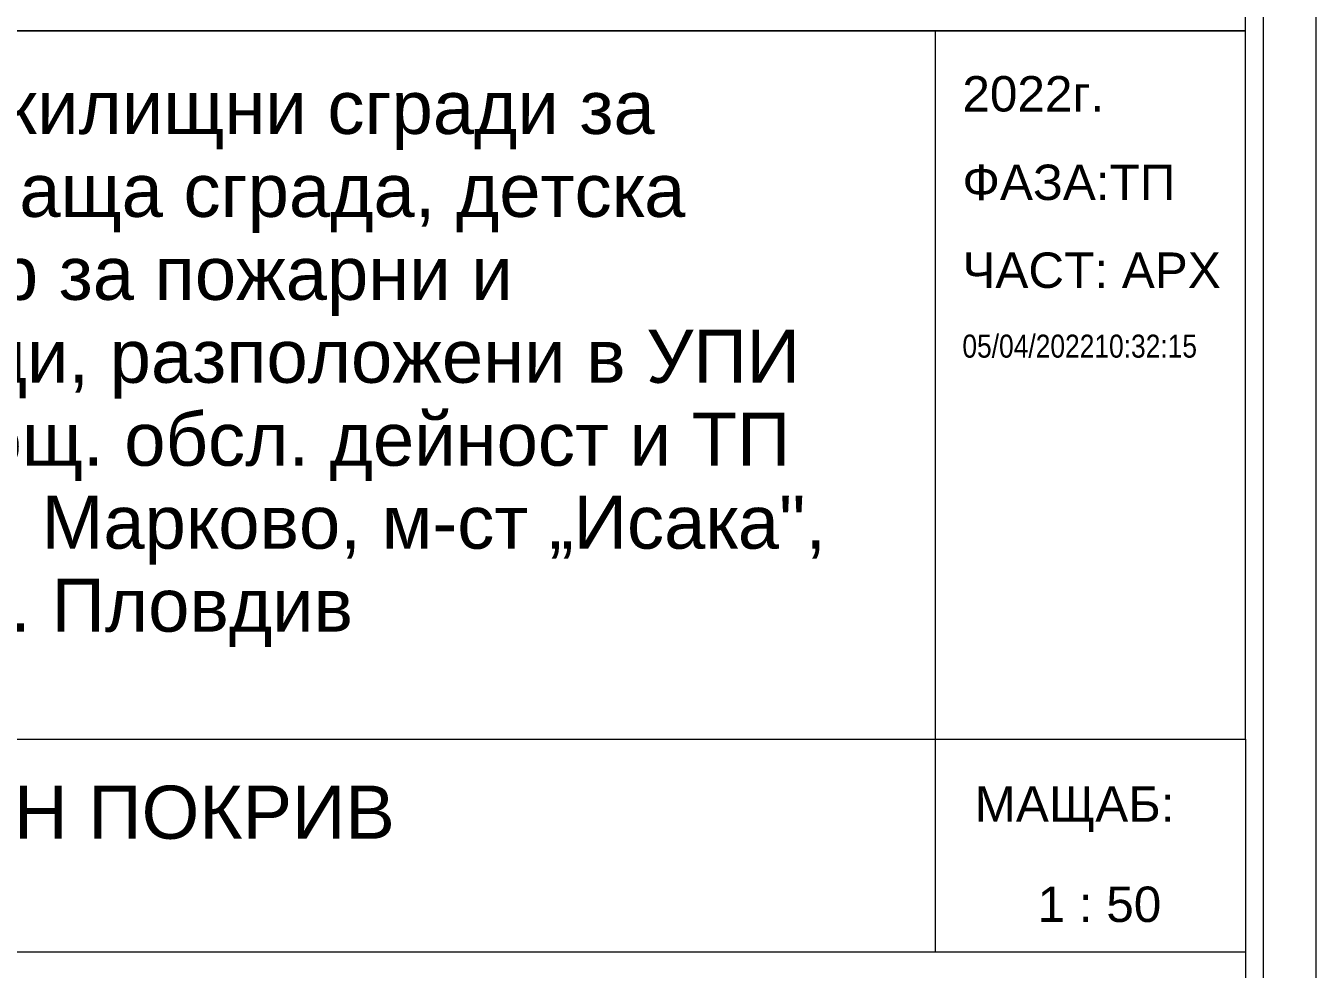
# Model space of a CAD drawing. Header units: centimetres. Extents: x 0 to 25250, y 0 to 2250.
# Drawn here: x 8835.6 to 9200, y 225.1 to 491.4 of the extents above; entities that cross this region are included whole.
import ezdxf

# ---------------------------------------------------------------- set-up
doc = ezdxf.new("R2010")
doc.units = ezdxf.units.CM
doc.layers.add('A-ANNO-NOTE', color=7, linetype='Continuous', lineweight=9)
doc.layers.add('G-ANNO-TTLB', color=7, linetype='Continuous', lineweight=9)
doc.styles.add('19_xrefed$0$Arial', font='arial.ttf', dxfattribs={"height": 0.2})
doc.styles.add('19_xrefed$0$Arial Narrow', font='ARIALN.TTF', dxfattribs={"height": 0.13})
doc.styles.add('19_xrefed$0$Arial_1', font='arial.ttf', dxfattribs={"height": 0.3})

# ---------------------------------------------------------------- blocks, each defined once
blk = doc.blocks.new('TEC_ОФИЦИАЛНА РАМКА - TEC_ОФИЦИАЛНА РАМКА-2548456-СГРАДА ТИП III - ПЛАН ПОКРИВ')
at = {"layer": 'A-ANNO-NOTE'}
for p, q in [((41.2208, 5.3538), (41.2208, 8.5538)), ((41.2208, 5.3538), (27.2208, 5.3538)), ((27.2208, 5.3538), (41.2208, 5.3538)), ((39.4708, 1.3538), (39.4708, 5.3538)), ((41.2208, 1.3538), (41.2208, 5.3538)), ((27.2208, 1.3538), (41.2208, 1.3538)), ((27.2208, 1.3538), (41.2208, 1.3538)), ((39.4708, 0.1538), (39.4708, 1.3538)), ((41.2208, 1.3538), (41.2208, -1.6462)), ((27.2208, 0.1538), (41.2208, 0.1538))]:
    blk.add_line(p, q, dxfattribs=at)
at = {"layer": 'G-ANNO-TTLB'}
for p, q in [((41.6208, -4.4462), (41.6208, 37.5538)), ((41.3208, 37.2538), (41.3208, -4.1462))]:
    blk.add_line(p, q, dxfattribs=at)
at = {"layer": 'G-ANNO-TTLB', "char_height": 0.2, "attachment_point": 1, "line_spacing_factor": 0.936439, "style": '19_xrefed$0$Arial'}
for s, insert, width in [('\\pt0.1,0.2,0.3,0.4,0.5,0.6,0.7,0.8,0.9,1,1.1,1.2,1.3,1.4,1.5,1.6,1.7,1.8,1.9,2,2.1,2.2,2.3,2.4,2.5,2.6,2.7,2.8,2.9,3,3.1,3.2;{\\fArial|b0|i0|c204|p34;ЧАСТ}: {\\fArial|b0|i0|c204|p34;АРХ}', (39.6229, 4.1017), 1.521), ('\\pt0.1,0.2,0.3,0.4,0.5,0.6,0.7,0.8,0.9,1,1.1,1.2,1.3,1.4,1.5,1.6,1.7,1.8,1.9,2,2.1,2.2,2.3,2.4,2.5,2.6,2.7,2.8,2.9,3,3.1,3.2;{\\fArial|b0|i0|c204|p34;МАЩАБ}:', (39.6922, 1.088), 1.356)]:
    blk.add_mtext(s, dxfattribs=dict(at, insert=insert, width=width))

msp = doc.modelspace()

# ---------------------------------------------------------------- block references
at = {"layer": 'G-ANNO-TTLB', "xscale": 49.99999999999999, "yscale": 49.99999999999999, "zscale": 49.99999999999999}
msp.add_blockref('TEC_ОФИЦИАЛНА РАМКА - TEC_ОФИЦИАЛНА РАМКА-2548456-СГРАДА ТИП III - ПЛАН ПОКРИВ', (7118.96, 222.31), dxfattribs=at)

# ---------------------------------------------------------------- next in the draw order: texts
at = {"layer": 'G-ANNO-TTLB'}
for s, insert, char_height, width, attachment_point, line_spacing_factor, style in [('\\pt5,10,15,20,25,30,35,40,45,50,55,60,65,70,75,80,85,90,95,100,105,110,115,120,125,130,135,140,145,150,155,160;2022{\\fArial|b0|i0|c204|p34;г}.', (9100.1, 477.19), 10, 41.35, 1, 0.936439, '19_xrefed$0$Arial'), ('\\pt4.99995,10.00005,15,19.99995,25.00005,30,34.99995,40.00005,45,49.99995,55.00005,60,64.99995,70.00005,75,79.99995,85.00005,90,94.99995,100.00005,105,109.99995,115.00005,120,124.99995,130.00005,135,139.99995,145.00005,150,154.99995,160.00005;{\\fArial|b0|i0|c204|p34;Проект за шест броя жилищни сгради за\\Pнастаняване}, {\\fArial|b0|i0|c204|p34;обслужваща сграда}, {\\fArial|b0|i0|c204|p34;детска\\Pплощадка и резервоар за пожарни и\\Pпитейно}-{\\fArial|b0|i0|c204|p34;битови нужнди}, {\\fArial|b0|i0|c204|p34;разположени в УПИ\\P}44.182, {\\fArial|b0|i0|c204|p34;жил застр с общ}. {\\fArial|b0|i0|c204|p34;обсл}. {\\fArial|b0|i0|c204|p34;дейност и ТП\\Pот м}-{\\fArial|b0|i0|c204|p34;в }44 {\\fArial|b0|i0|c204|p34;по ПУП на с}. {\\fArial|b0|i0|c204|p34;Марково}, {\\fArial|b0|i0|c204|p34;м}-{\\fArial|b0|i0|c204|p34;ст }„{\\fArial|b0|i0|c204|p34;Исака}",\\P{\\fArial|b0|i0|c204|p34;Община }„{\\fArial|b0|i0|c204|p34;Родопи}" {\\fArial|b0|i0|c204|p34;обл}. {\\fArial|b0|i0|c204|p34;Пловдив}', (8616.31, 475.86), 15, 451.45, 1, 0.936439, '19_xrefed$0$Arial_1'), ('\\pt5,10,15,20,25,30,35,40,45,50,55,60,65,70,75,80,85,90,95,100,105,110,115,120,125,130,135,140,145,150,155,160;{\\fArial|b0|i0|c204|p34;ФАЗА}:{\\fArial|b0|i0|c204|p34;ТП}', (9100.1, 452.21), 10, 61.85, 1, 0.936439, '19_xrefed$0$Arial'), ('05/04/202210:32:15', (9100.1, 404.21), 6.5, 44.5426, 1, 0.974696, '19_xrefed$0$Arial Narrow'), ('\\pt4.99995,10.00005,15,19.99995,25.00005,30,34.99995,40.00005,45,49.99995,55.00005,60,64.99995,70.00005,75,79.99995,85.00005,90,94.99995,100.00005,105,109.99995,115.00005,120,124.99995,130.00005,135,139.99995,145.00005,150,154.99995,160.00005;{\\fArial|b0|i0|c204|p34;СГРАДА ТИП }III - {\\fArial|b0|i0|c204|p34;ПЛАН ПОКРИВ}', (8616.31, 276.9), 15, 328.4, 1, 0.936439, '19_xrefed$0$Arial_1'), ('\\pt5,10,15,20,25,30,35,40,45,50,55,60,65,70,75,80,85,90,95,100,105,110,115,120,125,130,135,140,145,150,155,160; 1 : 50', (9136.85, 243.34), 10, 40, 5, 0.936439, '19_xrefed$0$Arial')]:
    msp.add_mtext(s, dxfattribs=dict(at, insert=insert, char_height=char_height, width=width, attachment_point=attachment_point, line_spacing_factor=line_spacing_factor, style=style))

doc.saveas('drawing.dxf')
